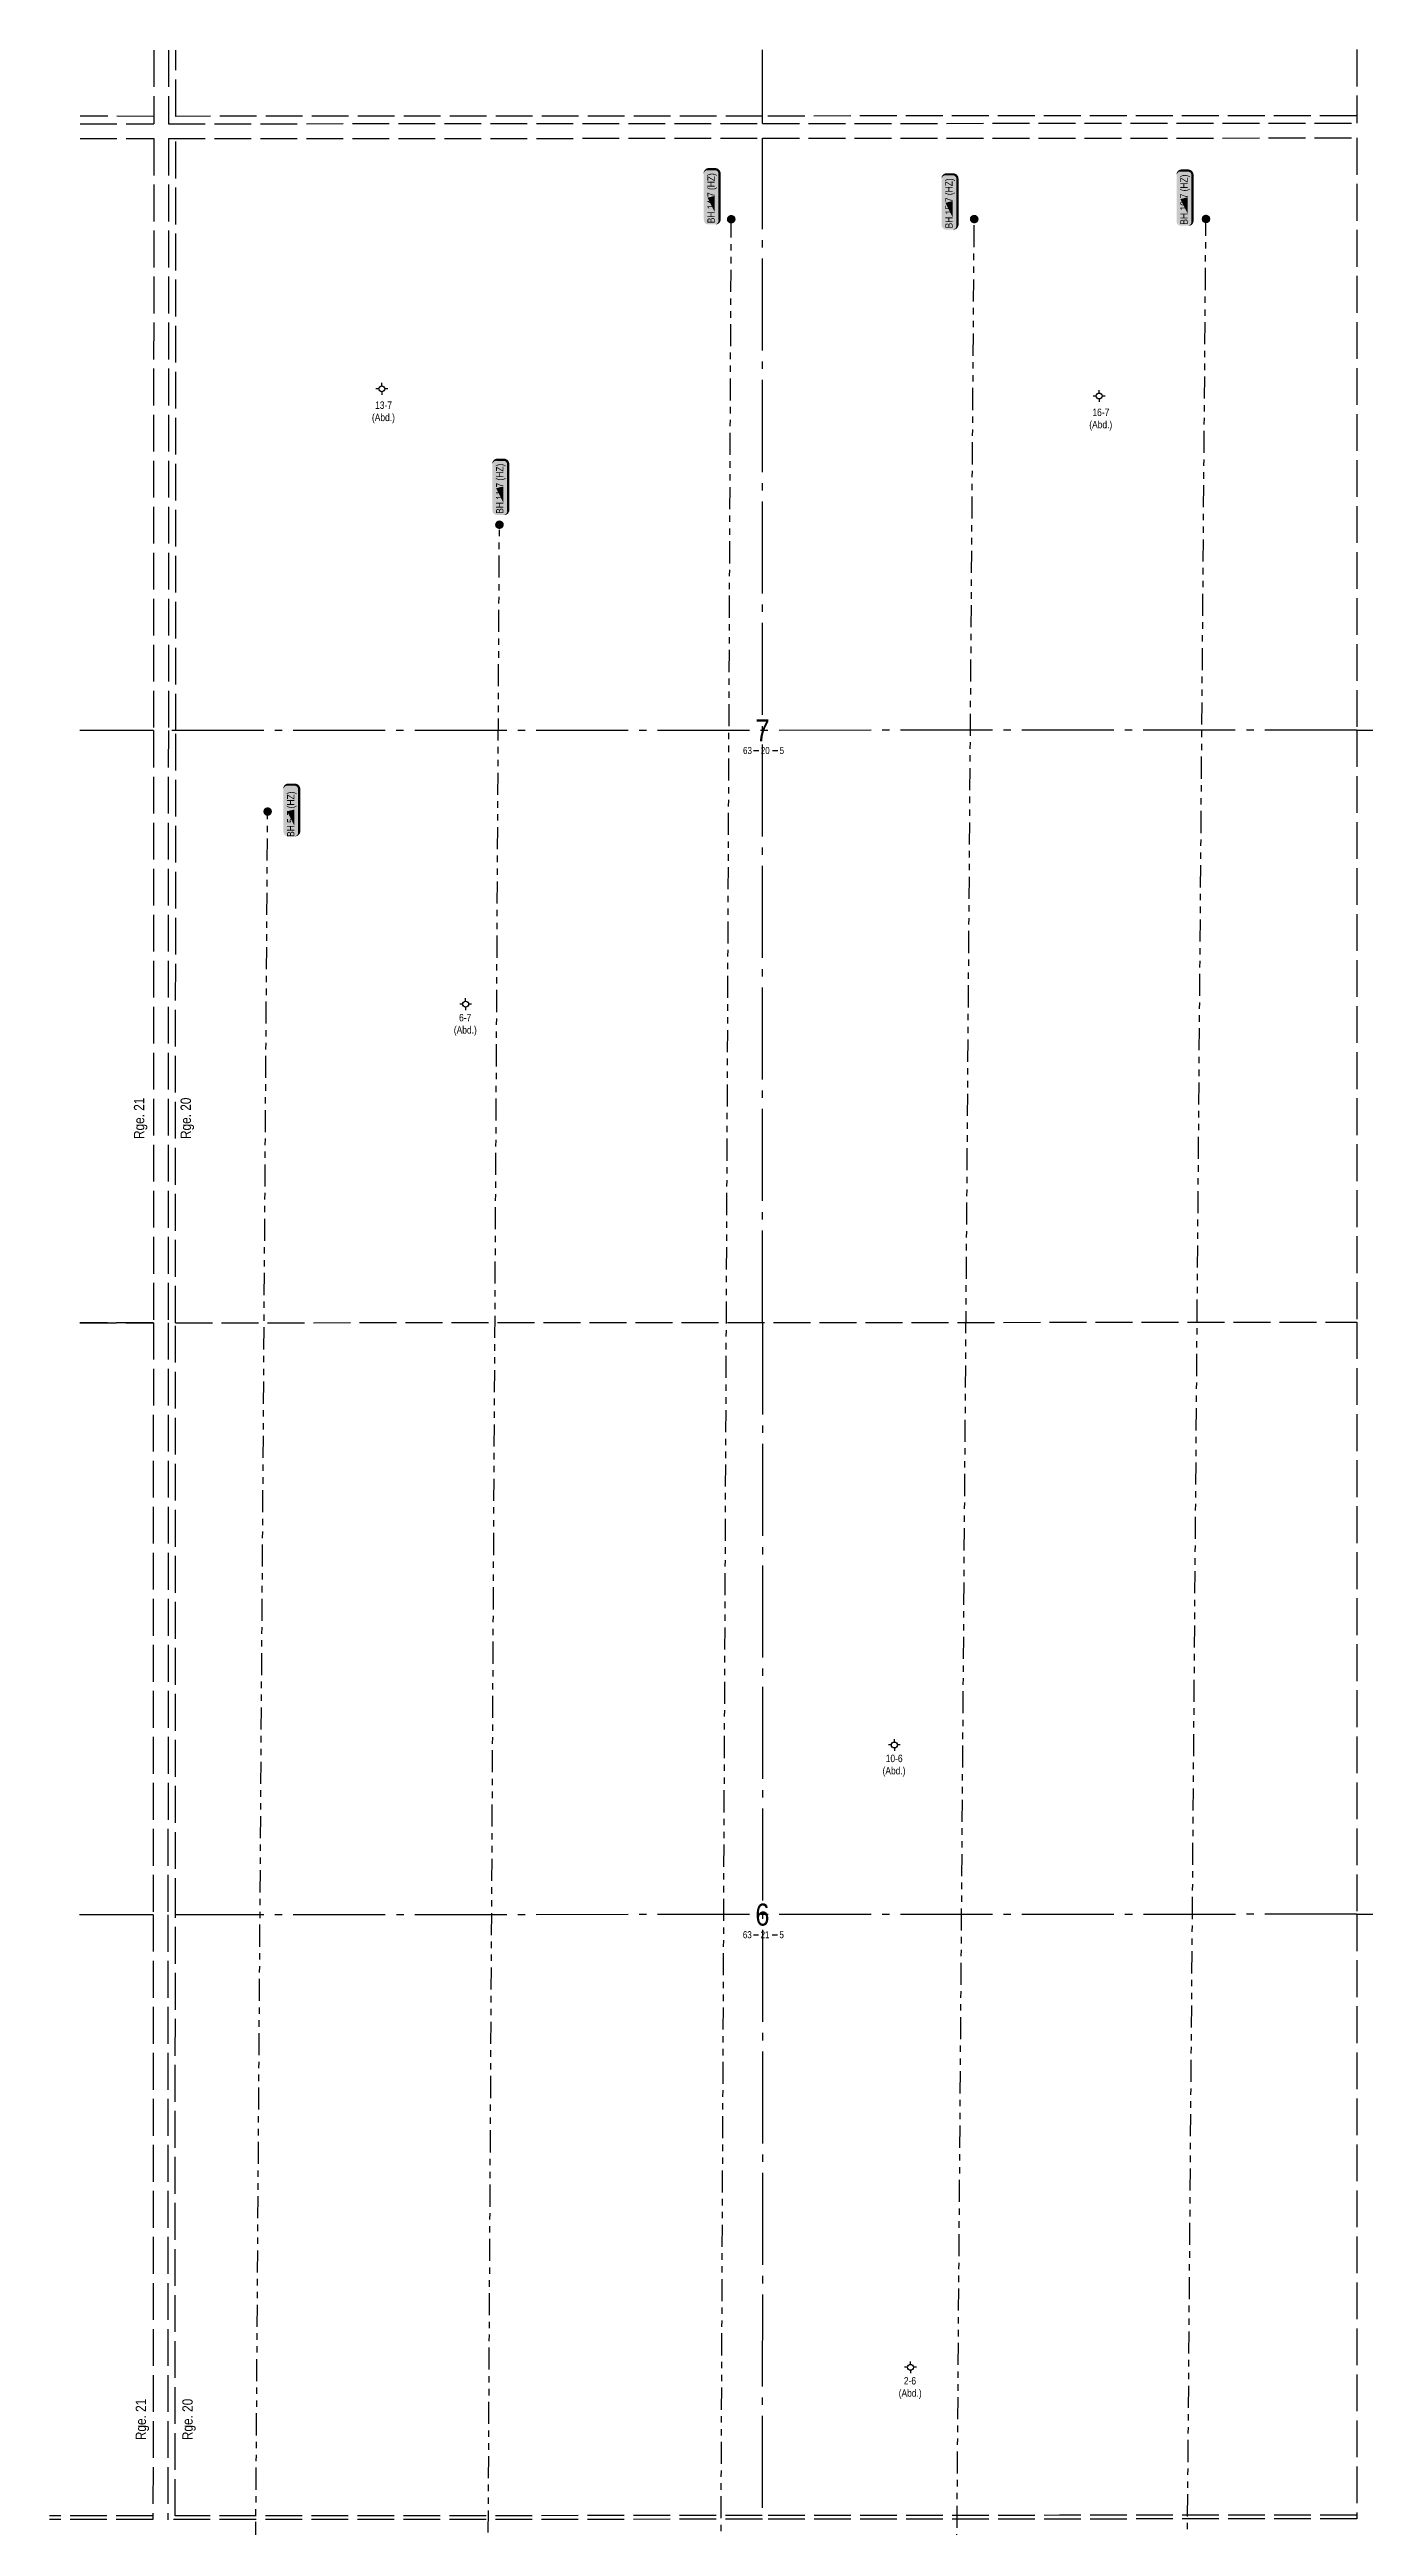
# Model space of a CAD drawing. Extents: x 498179 to 504650, y 6026245 to 6032974.
# Drawn here: x 498179 to 499966, y 6029609 to 6032973 of the extents above; entities that cross this region are included whole.
import ezdxf
from ezdxf.enums import TextEntityAlignment as Align

# ---------------------------------------------------------------- set-up
doc = ezdxf.new("R2010")
doc.units = 0
doc.header["$LTSCALE"] = 5
for name, pattern in [('foc-DRILLPATH', [14.75, 6, -1.75, 1.75, -1.75, 1.75, -1.75]), ('foc-QUARTERLINE', [33, 25, -3, 2, -3]), ('foc-UNSURVEYED', [12.5, 10, -2.5])]:
    doc.linetypes.add(name, pattern=pattern)
for name, color, linetype in [('10', 1, 'Continuous'), ('9', 3, 'Continuous'), ('CG-NOTES', 7, 'Continuous'), ('D-TXT', 6, 'Continuous'), ('F-WS-S', 8, 'Continuous'), ('L-MON', 1, 'Continuous'), ('L-QSEC', 8, 'foc-QUARTERLINE'), ('L-SECLBL', 7, 'Continuous'), ('L-USEC', 7, 'foc-UNSURVEYED'), ('P-PDRILLPATH', 12, 'foc-DRILLPATH')]:
    doc.layers.add(name, color=color, linetype=linetype)
doc.layers.add('F-WS-T', color=190, linetype='Continuous', lineweight=9)
doc.styles.add('80', font='ARIALN.TTF', dxfattribs={"height": 10})
doc.styles.add('80L', font='ARIALN.TTF', dxfattribs={"height": 10})
doc.styles.add('SIMPLEX', font='ARIALN.TTF')

# ---------------------------------------------------------------- blocks, each defined once
blk = doc.blocks.new('plbh')
at = {"layer": 'L-MON'}
h = blk.add_hatch(color=255, dxfattribs=at)
h.dxf.hatch_style = 1
edge = h.paths.add_edge_path()
edge.add_arc((0, 0), 1.16, 0, 360)
h = blk.add_hatch(color=256, dxfattribs=at)
h.dxf.hatch_style = 1
h.paths.add_polyline_path([(-0.96, 0, 1), (0.96, 0, 1)])
h.paths.add_polyline_path([(0.91, 0, -1), (-0.91, 0, -1)], flags=16)
h.paths.add_polyline_path([(0.4500000000000002, 0, -1), (-0.4500000000000001, 0, -1)], flags=0)
h = blk.add_hatch(color=256, dxfattribs=at)
h.dxf.hatch_style = 1
h.paths.add_polyline_path([(-0.4500000000000002, 0, 1), (0.4500000000000001, 0, 1)])
h.paths.add_polyline_path([(0.4000000000000002, 0, -1), (-0.4000000000000002, 0, -1)], flags=16)
at = {"layer": 'L-MON', "color": 240}
for radius in [0.96, 0.91, 0.4500000000000001, 0.4000000000000002]:
    blk.add_circle((0, 0), radius, dxfattribs=at)
blk = doc.blocks.new('*U77')
h = blk.add_hatch(color=254)
edge = h.paths.add_edge_path()
edge.add_line((-28.99999999999998, -11.5), (28.99999999999998, -11.5))
edge.add_arc((28.99999999999999, -5.499999999999993), 6.000000000000007, 269.9999999999999, 359.9999999999999)
edge.add_line((34.99999999999999, -5.5), (34.99999999999999, 4))
edge.add_arc((28.99999999999999, 3.999999999999993), 6.000000000000007, 6.361109362927026e-14, 90.00000000000007)
edge.add_line((28.99999999999998, 10), (-28.99999999999998, 10))
edge.add_arc((-28.99999999999999, 3.999999999999993), 6.000000000000007, 89.99999999999993, 179.9999999999999)
edge.add_line((-34.99999999999999, 4), (-34.99999999999999, -5.5))
edge.add_arc((-28.99999999999999, -5.499999999999993), 6.000000000000007, 180, 270.0000000000001)
at = {"color": 1, "flags": 128}
blk.add_lwpolyline([(-28.99999999999998, -11.5, 3, 3, 0), (28.99999999999998, -11.5, 3, 3, 0.4142135623730951), (34.99999999999999, -5.5, 3, 3, 0), (34.99999999999999, 4, 3, 0, 0.4142135623730951), (28.99999999999998, 10, 0, 0, 0), (-28.99999999999998, 10, 0, 0, 0.4142135623730951), (-34.99999999999999, 4, 0, 0, 0), (-34.99999999999999, -5.5, 0, 3, 0.4142135623730951)], format="xyseb", close=True, dxfattribs=at)
blk.add_lwpolyline([(-21.0241030065447, -4.987100984350038, 0, 10, 0), (0, 0, 5, 5, 0)], format="xyseb", dxfattribs=at)
at = {"color": 1, "style": '80'}
blk.add_attdef('ENTER_TEXT_001', (-35.98567530695772, -4.996589358799454), '', height=10, dxfattribs=at)
blk = doc.blocks.new('*U79')
h = blk.add_hatch(color=254)
edge = h.paths.add_edge_path()
edge.add_line((-31.49999999999998, -11.5), (31.49999999999998, -11.5))
edge.add_arc((31.49999999999999, -5.499999999999993), 6.000000000000007, 269.9999999999999, 359.9999999999999)
edge.add_line((37.49999999999999, -5.5), (37.49999999999999, 4))
edge.add_arc((31.49999999999999, 3.999999999999993), 6.000000000000007, 6.361109362927026e-14, 90.00000000000007)
edge.add_line((31.49999999999998, 10), (-31.49999999999998, 10))
edge.add_arc((-31.49999999999999, 3.999999999999993), 6.000000000000007, 89.99999999999993, 179.9999999999999)
edge.add_line((-37.49999999999999, 4), (-37.49999999999999, -5.5))
edge.add_arc((-31.49999999999999, -5.499999999999993), 6.000000000000007, 180, 270.0000000000001)
at = {"color": 1, "flags": 128}
blk.add_lwpolyline([(-31.49999999999998, -11.5, 3, 3, 0), (31.49999999999998, -11.5, 3, 3, 0.4142135623730951), (37.49999999999999, -5.5, 3, 3, 0), (37.49999999999999, 4, 3, 0, 0.4142135623730951), (31.49999999999998, 10, 0, 0, 0), (-31.49999999999998, 10, 0, 0, 0.4142135623730951), (-37.49999999999999, 4, 0, 0, 0), (-37.49999999999999, -5.5, 0, 3, 0.4142135623730951)], format="xyseb", close=True, dxfattribs=at)
blk.add_lwpolyline([(-21.0241030065447, -4.987100984350038, 0, 10, 0), (0, 0, 5, 5, 0)], format="xyseb", dxfattribs=at)
at = {"color": 1, "style": '80'}
blk.add_attdef('ENTER_TEXT_001', (-35.98567530695772, -4.996589358799454), '', height=10, dxfattribs=at)
blk = doc.blocks.new('L-SECLBL')
at = {"layer": '9', "color": 7}
for p, q in [((-5.082139060913505, -27.83004804289613), (-12.28857354467345, -27.83004804289613)), ((20.70431141927111, -27.83004804289613), (13.49787693551116, -27.83004804289613))]:
    blk.add_line(p, q, dxfattribs=at)
at = {"layer": '10', "color": 2, "style": 'SIMPLEX'}
blk.add_attdef('SEC', text='', height=30, dxfattribs=at).set_placement((0, 0), align=Align.MIDDLE)
at = {"layer": '10', "color": 5, "style": '80L'}
blk.add_attdef('TWP', text='', height=9.5, dxfattribs=at).set_placement((-14.43410290347765, -27.36845155570791), align=Align.MIDDLE_RIGHT)
blk.add_attdef('RGE', text='', height=9.5, dxfattribs=at).set_placement((3.622123863462547, -27.36845155570791), align=Align.MIDDLE_CENTER)
blk.add_attdef('MER', text='', height=9.5, dxfattribs=at).set_placement((23.16775162027989, -27.36845155570791), align=Align.MIDDLE_LEFT)
blk = doc.blocks.new('GABD')
for p, q in [((-0.8077887898243716, 0), (-1.615577579648743, 0)), ((0, 0.8077887898252811), (0, 1.615577579648743)), ((1.615577579648743, 0), (0.8077887898243716, 0)), ((0, -0.8077887898252811), (0, -1.615577579648743))]:
    blk.add_line(p, q)
blk.add_circle((0, 0), 0.8)

msp = doc.modelspace()

# ---------------------------------------------------------------- linework, layer by layer
at = {"layer": 'L-QSEC'}
for p, q in [((499148.3509986016, 6032872.619373688), (499148.3647031409, 6032972.565721985)), ((498320.7671481475, 6032047.941783862), (498220.8208386711, 6032048.026018604)), ((499955.6016515247, 6032048.762761415), (498340.8733556239, 6032047.951880752)), ((499955.6016515247, 6032048.762761415), (500783.0722920986, 6032049.361207571)), ((499148.1294641958, 6031244.20254673), (499147.91063809, 6029618.804859211)), ((498320.2668901318, 6030439.656488997), (498220.3158048146, 6030439.743019253)), ((499955.6645338741, 6030440.434048908), (498350.4262345841, 6030439.670763462))]:
    msp.add_line(p, q, dxfattribs=at)
at = {"layer": 'L-QSEC', "flags": 128}
for points in [[(499148.1294641958, 6031244.20254673), (499148.3482416577, 6032852.513166779)], [(499955.6645338741, 6030440.434048908), (500783.4213150193, 6030441.027460085)]]:
    msp.add_lwpolyline(points, dxfattribs=at)
at = {"layer": 'L-USEC'}
for p, q in [((498321.0556132346, 6032972.179398402), (498321.0243802399, 6032872.192088204)), ((498341.1618205541, 6032972.188787278), (498341.1305877769, 6032872.202173343)), ((498351.1858573687, 6032882.261209704), (498351.2139506643, 6032972.19348126)), ((499955.5695170774, 6032972.980564032), (499955.5729249936, 6032883.087734259)), ((499955.5695171636, 6032972.978290913), (499955.5733061312, 6032873.034219739)), ((498321.0275201295, 6032882.243934389), (498221.0810246842, 6032882.327081118)), ((498221.0716801196, 6032852.169001769), (498321.0179901629, 6032852.085883157)), ((498221.0779100846, 6032872.275206949), (498321.0243802398, 6032872.192088204)), ((498320.5176467887, 6031243.799764819), (498220.5683218964, 6031243.885010147)), ((498220.5683218964, 6031243.885010147), (498320.5176467887, 6031243.799764819))]:
    msp.add_line(p, q, dxfattribs=at)
at = {"layer": 'L-USEC', "flags": 128}
for points in [[(499148.3529574465, 6032882.672331088), (498744.7382282116, 6032882.464444316), (498744.7382282116, 6032882.464444316), (498351.1858573687, 6032882.261209704)], [(499955.5729249936, 6032883.087734259), (499551.9611481531, 6032882.880057917), (499148.3529574465, 6032882.672331088)], [(498321.0179901629, 6032852.085883157), (498320.8934071907, 6032450.014379811), (498320.7671481475, 6032047.941783862)], [(498341.1241926065, 6032852.079653194), (498340.9996096328, 6032450.008149847), (498340.8733505634, 6032047.935470101)], [(498341.124197659, 6032852.095963956), (498744.7325331069, 6032852.304389647), (499148.3482416577, 6032852.513166779)], [(498341.1305877769, 6032872.202173343), (498744.7221501479, 6032872.410590374), (499148.3378413802, 6032872.61936752)], [(498350.925934199, 6032047.957168724), (498351.0518088766, 6032450.029652931), (498351.1771743239, 6032852.10115537)], [(499148.338852785, 6032872.619368018), (499527.2662330489, 6032872.796313472), (499551.9476694216, 6032872.810180918), (499955.5626386732, 6032873.034213794)], [(499148.3482416577, 6032852.513166779), (499527.2756219216, 6032852.690112257), (499551.9589661626, 6032852.703980685), (499955.5737989405, 6032852.928013508)], [(499955.5737989407, 6032852.928013508), (499955.588112722, 6032450.846267869), (499955.6016515247, 6032048.762761415)], [(498320.7671481475, 6032047.941783862), (498320.6431701152, 6031645.869651626), (498320.5176467887, 6031243.799764819)], [(498340.8733505989, 6032047.93558416), (498340.7493725666, 6031645.863451924), (498340.6238492161, 6031243.793487807)], [(498350.6775889148, 6031243.814482892), (498350.8014973248, 6031645.886817576), (498350.925934199, 6032047.957168724)], [(499955.6016515247, 6032048.762761415), (499955.6173990945, 6031646.680164587), (499955.6321123178, 6031244.597364732)], [(498320.5176467887, 6031243.799764819), (498320.3917440788, 6030841.728006075), (498320.2668901318, 6030439.656488997)], [(498340.6238492102, 6031243.793468865), (498340.4979465019, 6030841.721710121), (498340.3730925696, 6030439.650245483)], [(498350.4262345841, 6030439.670763462), (498350.5521989251, 6030841.743169662), (498350.6775889148, 6031243.814482892)], [(498350.6775889148, 6031243.814482892), (498744.3722930806, 6031244.005684666), (499148.1294641958, 6031244.20254673), (499551.880745241, 6031244.400144852), (499955.6321123178, 6031244.597364732)], [(499955.6321123178, 6031244.597364732), (499955.6485807635, 6030842.516364665), (499955.6645338741, 6030440.434048908)], [(498320.2668901318, 6030439.656488997), (498320.142722857, 6030031.47781016), (498320.0159771767, 6029618.240761227)], [(498340.3730926102, 6030439.650372723), (498340.2489253324, 6030031.471693886), (498340.1221765729, 6029618.2246005)], [(498350.1763553147, 6029623.31799658), (498350.3020363643, 6030031.495868406), (498350.4262345841, 6030439.670763462)], [(499955.6645338741, 6030440.434048908), (499955.6819905631, 6030032.423157801), (499955.6990106614, 6029619.354340459)], [(498320.0134634377, 6029618.240763247), (498309.5306062824, 6029618.249189031), (498279.3707142132, 6029618.275238261), (498179.424660928, 6029618.359249596)], [(498320.0175283178, 6029623.298045962), (498309.534671164, 6029623.306471746), (498279.375082213, 6029623.332520723), (498179.4289119105, 6029623.416532159)], [(499147.9146210774, 6029618.804861915), (499100.1145592352, 6029618.772071857), (498744.0162714214, 6029618.529008262), (498699.7949361142, 6029618.49886533), (498340.1221855479, 6029618.253862328)], [(499147.9111518641, 6029623.862145074), (499100.1110900219, 6029623.829355015), (498744.0128194506, 6029623.586291432), (498699.7914888789, 6029623.556148503), (498699.7914888789, 6029623.556148503), (498350.1763553147, 6029623.31799658)], [(499955.6988022794, 6029624.411625823), (499920.8454848222, 6029624.388062444), (499900.7408890781, 6029624.373433495), (499551.8037726689, 6029624.136626543), (499500.4262128773, 6029624.101449937), (499147.9111518641, 6029623.862145074)], [(499955.7022213709, 6029619.354342629), (499920.8489039153, 6029619.33077925), (499900.7445689696, 6029619.316150486), (499551.8072048055, 6029619.079343358), (499500.429675439, 6029619.044166789), (499147.9145850012, 6029618.80486189)]]:
    msp.add_lwpolyline(points, dxfattribs=at)
at = {"layer": 'P-PDRILLPATH', "flags": 128}
for points in [[(499947.8273010176, 6026691.551559326), (499083.590101041, 6027713.522106428), (499105.679723429, 6032742.550116961)], [(499955.1319403601, 6026691.142725321), (499400.9828027852, 6028063.409540052), (499435.8568012085, 6032742.706446853)], [(499962.4365797018, 6026690.733891317), (499715.8197515451, 6028373.31783409), (499750.6877381179, 6032742.873307211)], [(499940.5226616758, 6026691.960393328), (498763.7028632894, 6027473.575048451), (498790.7196857352, 6032327.609869342)], [(500018.9178073985, 6026687.572688491), (498443.8286423123, 6027288.598477156), (498475.7670297241, 6031938.078643395)]]:
    msp.add_lwpolyline(points, dxfattribs=at)

# ---------------------------------------------------------------- block references
at = {"layer": 'CG-NOTES', "xscale": 0.99946331, "yscale": 0.99946331, "zscale": 0.99946331, "rotation": 90}
for name, p, values in [('*U79', (499078.3411721467, 6032772.983501382), {'ENTER_TEXT_001': 'BH 14-7 (HZ)'}), ('*U79', (499720.8496137831, 6032771.114330304), {'ENTER_TEXT_001': 'BH 16-7 (HZ)'}), ('*U79', (499401.5136150714, 6032765.994259289), {'ENTER_TEXT_001': 'BH 15-7 (HZ)'}), ('*U79', (498791.1608325416, 6032378.388569694), {'ENTER_TEXT_001': 'BH 11-7 (HZ)'}), ('*U77', (498507.1484598693, 6031939.57462914), {'ENTER_TEXT_001': 'BH 5-7 (HZ)'})]:
    msp.add_blockref(name, p, dxfattribs=at).add_auto_attribs(values)
at = {"layer": 'F-WS-S', "xscale": 4.997316549999961, "yscale": 4.997316549999961, "zscale": 4.999999999999956}
for p in [(498630.9657592897, 6032512.153392066), (499605.6144852212, 6032502.401717653), (498744.8176737105, 6031676.489060069), (499327.3103436499, 6030670.38597237), (499349.2512194078, 6029825.183327429)]:
    msp.add_blockref('GABD', p, dxfattribs=at)
at = {"layer": 'L-MON'}
for p, xscale, yscale, zscale in [((499105.6797234291, 6032742.550116971), 4.997316549999961, 4.997316549999961, 54.97048204999953), ((499435.8568012079, 6032742.706446846), 4.997316549999961, 4.997316549999961, 54.97048204999953), ((499750.6877381174, 6032742.873307211), 4.997316549999961, 4.997316549999961, 54.97048204999953), ((498790.7196857358, 6032327.609869344), 4.997316549999961, 4.997316549999961, 54.97048204999953), ((498475.7670297241, 6031938.078643395), 4.997316549999977, 4.997316549999977, 4.997316549999977)]:
    msp.add_blockref('plbh', p, dxfattribs=dict(at, xscale=xscale, yscale=yscale, zscale=zscale))
at = {"layer": 'L-SECLBL', "xscale": 0.99946331, "yscale": 0.99946331, "zscale": 0.999470999999984}
for p, values in [((499148.2388528541, 6032048.357321761), {'SEC': '7', 'TWP': '63', 'RGE': '20', 'MER': '5'}), ((499148.021201727, 6030440.050017203), {'SEC': '6', 'TWP': '63', 'RGE': '21', 'MER': '5'})]:
    msp.add_blockref('L-SECLBL', p, dxfattribs=at).add_auto_attribs(values)

# ---------------------------------------------------------------- texts
at = {"layer": 'D-TXT', "color": 3, "char_height": 13.99999999999977, "attachment_point": 1, "rotation": 90.00757927584702, "style": '80L'}
for s, width, insert in [('Rge. 21', 53.31287169328446, (498294.1480086983, 6031493.381319278)), ('Rge. 20', 55.48903972822912, (498357.5181779239, 6031493.403160349)), ('Rge. 21', 53.31287169328446, (498296.5141429357, 6029726.281474716)), ('Rge. 20', 55.48903972822912, (498359.8843121615, 6029726.303315787))]:
    msp.add_mtext_dynamic_manual_height_columns(s, width=width, gutter_width=47.47414195281018, heights=[0], dxfattribs=dict(at, insert=insert))
at = {"layer": 'F-WS-T', "char_height": 9.994709999999865, "attachment_point": 1, "style": '80L'}
for s, insert in [('\\pi4.7118;13-7\\P\\pi0.38594;(Abd.)', (498617.12161306, 6032494.99739585)), ('\\pi4.7118;16-7\\P\\pi0.38594;(Abd.)', (499591.7703389915, 6032485.245721436)), ('\\pi7.4865;6-7\\P\\pi0.38594;(Abd.)', (498728.3984494171, 6031663.193799062)), ('\\pi4.7118;10-6\\P\\pi0.38594;(Abd.)', (499310.8911193579, 6030657.090711366)), ('\\pi7.4422;2-6\\P\\pi0.38594;(Abd.)', (499332.8319951145, 6029811.888066424))]:
    msp.add_mtext_dynamic_manual_height_columns(s, width=30.56511919714483, gutter_width=49.94634540180758, heights=[0], dxfattribs=dict(at, insert=insert))

doc.saveas('drawing.dxf')
